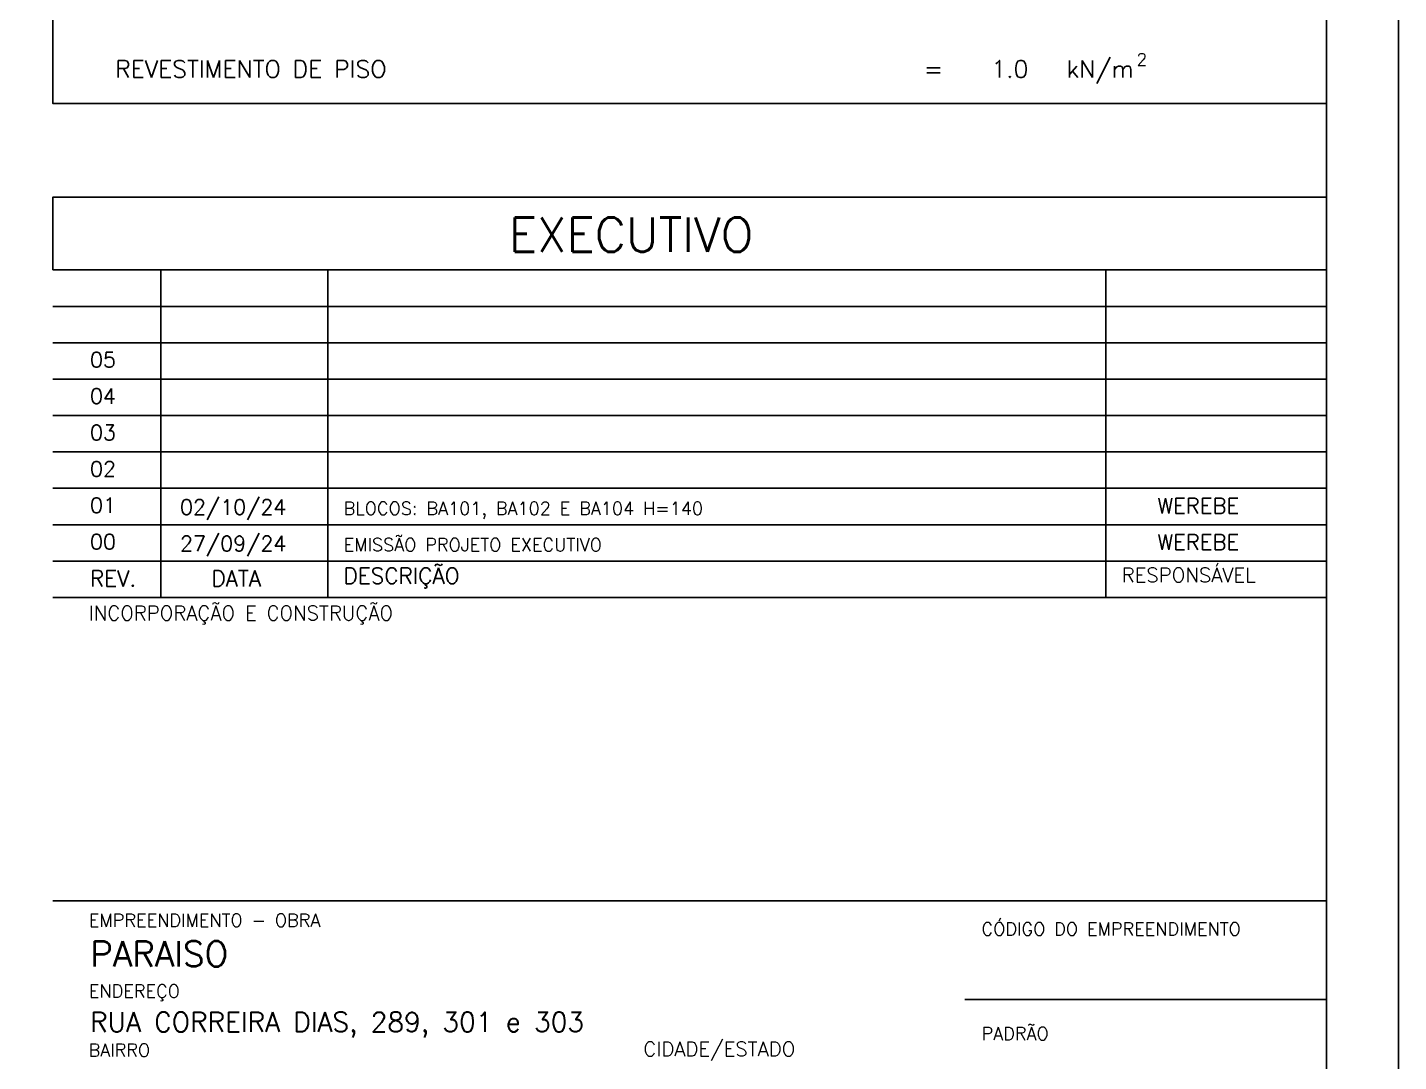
# Model space of a CAD drawing. Extents: x 880 to 7065, y 666 to 4166.
# Drawn here: x 6113 to 7065, y 1400 to 2118 of the extents above; entities that cross this region are included whole.
import ezdxf

# ---------------------------------------------------------------- set-up
doc = ezdxf.new("R2010")
doc.units = 0
doc.header["$MEASUREMENT"] = 0
for name, color, linetype in [('1', 1, 'CONTINUOUS'), ('3', 3, 'CONTINUOUS'), ('4', 4, 'CONTINUOUS'), ('6', 6, 'CONTINUOUS'), ('9', 9, 'CONTINUOUS')]:
    doc.layers.add(name, color=color, linetype=linetype)
doc.styles.get("Standard").update_dxf_attribs({"font": 'ROMANS.SHX'})

msp = doc.modelspace()

# ---------------------------------------------------------------- linework, layer by layer
at = {"layer": '1', "linetype": 'Continuous'}
for p, q in [((7014.456431, 1722.362301), (6130.224573, 1722.362301)), ((7014.456431, 1511.847949), (6130.224573, 1511.847949)), ((7014.456431, 1443.286776), (6763.42808, 1443.286776))]:
    msp.add_line(p, q, dxfattribs=at)
for points in [[(880.474357, 665.886032), (7064.708681, 665.886032), (7064.708681, 4165.886032), (880.474357, 4165.886032), (880.474357, 665.886032)], [(6130.224573, 2295.371755), (7014.713088, 2295.371755), (7014.713088, 2065.333663), (6130.224573, 2065.333663), (6130.224573, 2295.371755)]]:
    msp.add_lwpolyline(points, dxfattribs=at)
at = {"layer": '6', "linetype": 'Continuous'}
for points in [[(1030.476824, 715.887607), (7014.713088, 715.887607), (7014.713088, 4115.886532), (1030.476824, 4115.886532), (1030.476824, 715.887607)], [(6130.224573, 1949.736208), (7014.713088, 1949.736208), (7014.713088, 2000.263742), (6130.224573, 2000.263742), (6130.224573, 1949.736208)]]:
    msp.add_lwpolyline(points, dxfattribs=at)
at = {"layer": '9', "linetype": 'Continuous'}
for p, q in [((7014.713088, 2000.263742), (6130.224573, 2000.263742)), ((7014.713088, 1949.736208), (6130.224573, 1949.736208)), ((6205.257962, 1949.736208), (6205.257962, 1722.362301)), ((6321.194543, 1722.362301), (6321.194543, 1949.736208)), ((6861.468251, 1722.362301), (6861.468251, 1949.736208)), ((7014.456431, 1924.47244), (6130.224573, 1924.47244)), ((7014.456431, 1899.208673), (6130.224573, 1899.208673)), ((7014.456431, 1873.944906), (6130.224573, 1873.944906)), ((7014.456431, 1848.681138), (6130.224573, 1848.681138)), ((7014.456431, 1823.417371), (6130.224573, 1823.417371)), ((7014.456431, 1798.153603), (6130.224573, 1798.153603)), ((7014.456431, 1772.889836), (6130.224573, 1772.889836)), ((7014.456431, 1747.626069), (6130.224573, 1747.626069))]:
    msp.add_line(p, q, dxfattribs=at)

# ---------------------------------------------------------------- texts
at = {"layer": '3', "linetype": 'Continuous'}
for s, height, p in [('REVESTIMENTO DE PISO', 11.979091, (6173.62257, 2083.279776)), ('1.0', 11.979091, (6781.955219, 2083.279776)), ('kN/m', 11.979091, (6834.191539, 2083.279776)), ('2', 8.385363, (6882.807927, 2091.728777)), ('=', 11.979091, (6735.079543, 2083.279776)), ('05', 10.5, (6156.111378, 1882.153565)), ('04', 10.5, (6156.111378, 1856.889798)), ('03', 10.5, (6156.111378, 1831.62603)), ('02', 10.5, (6156.111378, 1806.362263)), ('01', 10.5, (6156.111378, 1781.098496)), ('02/10/24', 10.5, (6218.624643, 1779.842921)), ('WEREBE', 10.749893, (6897.247662, 1780.663543)), ('BLOCOS: BA101, BA102 E BA104 H=140', 9, (6332.182514, 1779.729611)), ('00', 10.499895, (6156.111378, 1755.834728)), ('27/09/24', 10.5, (6218.624643, 1754.579154)), ('EMISSÃO PROJETO EXECUTIVO', 9, (6332.182514, 1754.465844)), ('WEREBE', 10.749893, (6897.247662, 1755.399775)), ('DESCRIÇÃO', 10.99989, (6332.182514, 1731.90269)), ('RESPONSÁVEL', 9.9999, (6872.456223, 1732.90268)), ('REV.', 10.99989, (6156.111378, 1730.070966)), ('DATA', 10.99989, (6240.441035, 1730.070966)), ('INCORPORAÇÃO E CONSTRUÇÃO', 9.9999, (6155.261751, 1706.483385)), ('EMPREENDIMENTO - OBRA', 8.99991, (6155.261751, 1493.743897)), ('CÓDIGO DO EMPREENDIMENTO', 8.99991, (6775.078858, 1487.697546)), ('ENDEREÇO', 8.99991, (6155.261751, 1444.581951)), ('PADRÃO', 8.99991, (6775.078858, 1415.072275)), ('BAIRRO', 8.99991, (6155.038396, 1403.565001)), ('CIDADE/ESTADO', 9.9999, (6540.349474, 1403.877056))]:
    msp.add_text(s, height=height, dxfattribs=at).set_placement(p)
at = {"layer": '4', "linetype": 'Continuous'}
msp.add_text('RUA CORREIRA DIAS, 289, 301 e 303', height=13.5, dxfattribs=at).set_placement((6156.111378, 1420.893915))
at = {"layer": '6', "linetype": 'Continuous'}
for s, height, p in [('EXECUTIVO', 24, (6446.972307, 1962.264218)), ('PARAISO', 17.5, (6156.111378, 1466.184293))]:
    msp.add_text(s, height=height, dxfattribs=at).set_placement(p)

doc.saveas('drawing.dxf')
